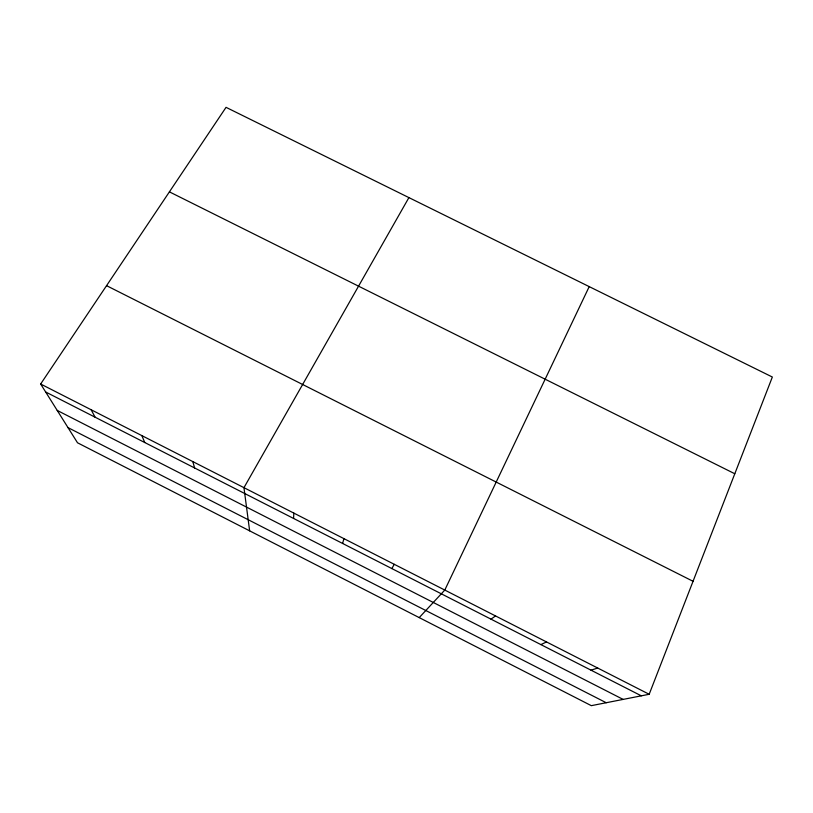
<?xml version="1.0" encoding="UTF-8"?>
<svg xmlns="http://www.w3.org/2000/svg" width="813" height="813" viewBox="0 0 813 813"><rect width="100%" height="100%" fill="white"/><g stroke="black" fill="none" stroke-linecap="round" stroke-linejoin="round"><path stroke-width="1.22" d="M293.564 518.44L293.839 513.105M342.598 543.46L343.94 538.643M649.181 694.282L772.35 377.029L226.044 107.336L40.65 384.01L77.509 442.78L591.325 705.664L649.181 694.282L40.65 384.01M589.212 286.623L444.792 590.065L419.223 617.606M391.856 568.582L394.254 564.303M408.909 197.61L243.961 487.668L249.642 530.848M490.991 619.15L495.554 615.949M540.879 644.597L546.539 641.945M590.98 670.156L597.748 668.052M169.409 191.858L734.8 473.755M106.554 285.658L693.052 581.295M45.65 391.978L641.305 695.826M57.215 410.423L623.124 699.404M67.997 427.608L606.213 702.737M91.137 409.752L95.101 417.201M141.848 435.605L144.755 442.536M192.793 461.581L194.632 467.983"/></g></svg>
